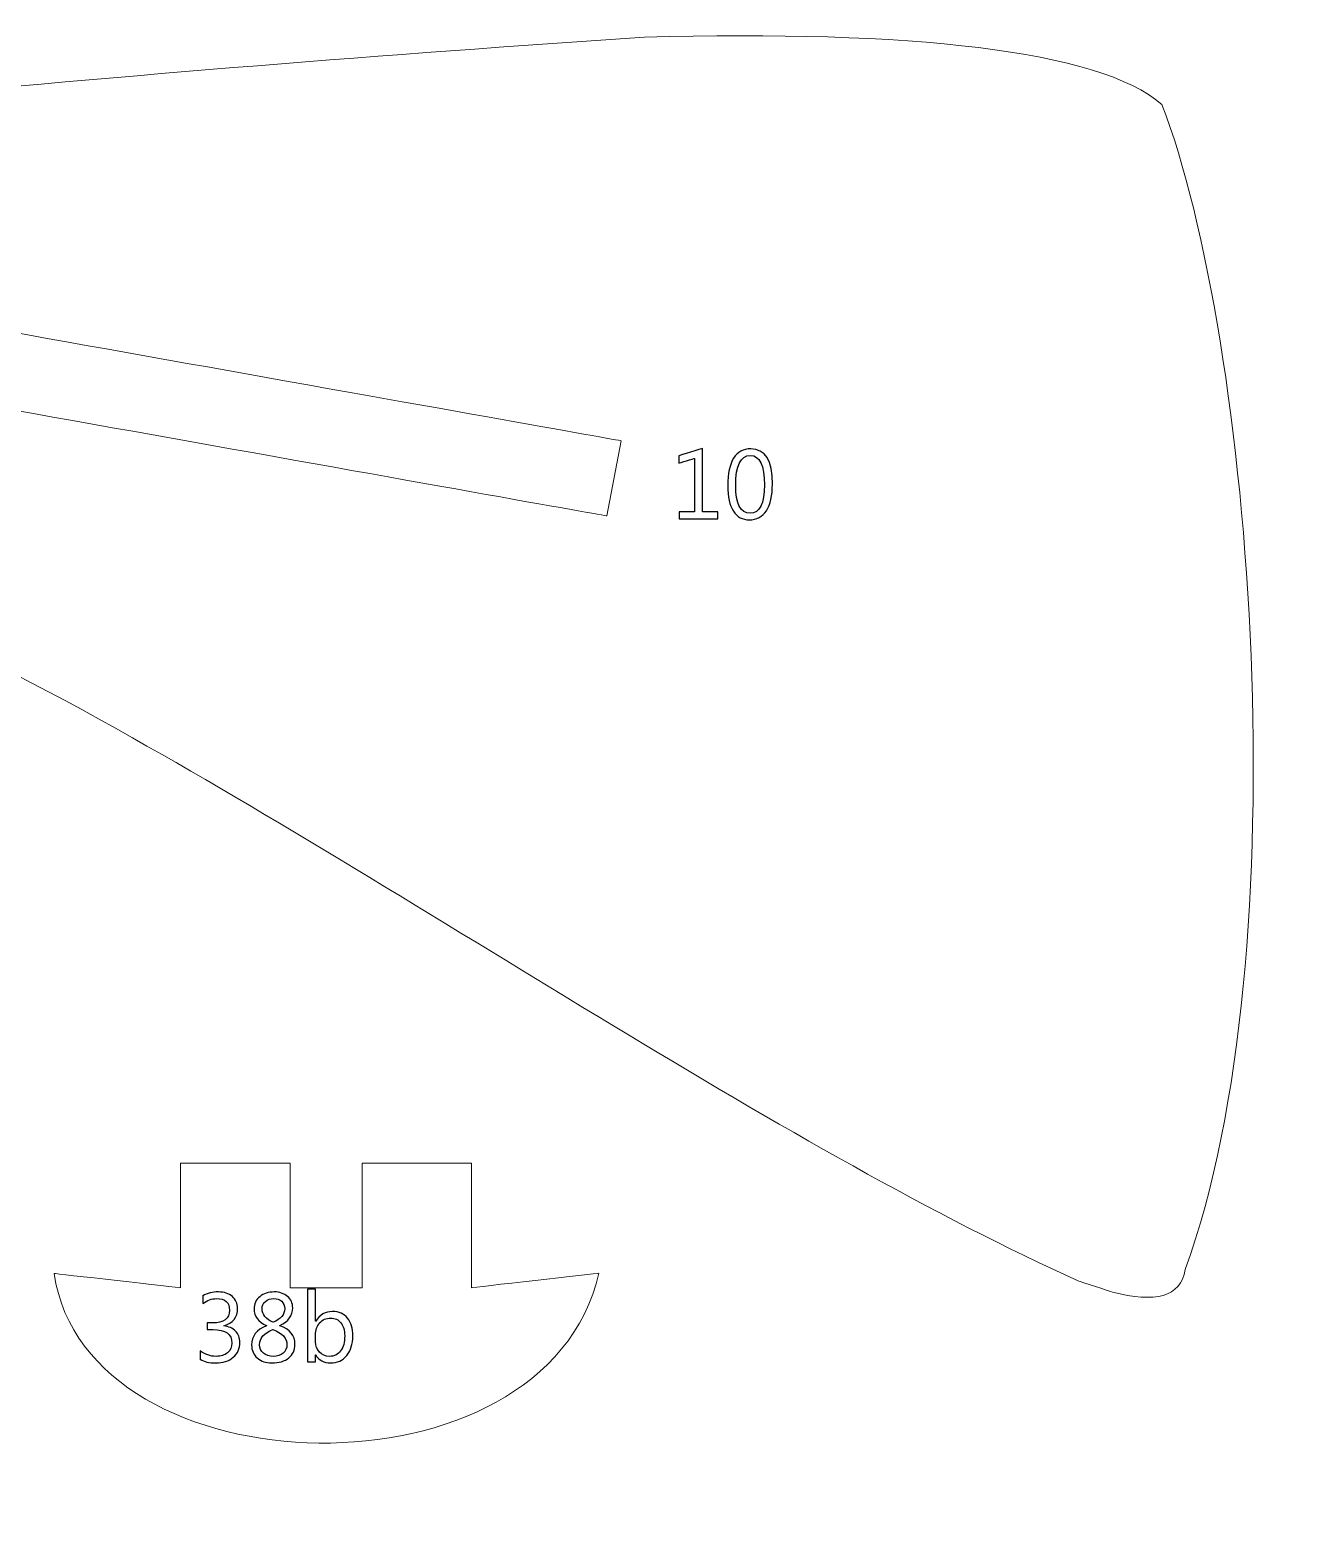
# Model space of a CAD drawing. Header units: centimetres. Extents: x -494 to 505, y -672 to 577.
# Drawn here: x 365.3 to 504.6, y 412.1 to 576.3 of the extents above; entities that cross this region are included whole.
import ezdxf

# ---------------------------------------------------------------- set-up
doc = ezdxf.new("R2010")
doc.units = ezdxf.units.CM
doc.header["$MEASUREMENT"] = 0
doc.layers.add('Camada 1', color=7, linetype='Continuous')
doc.layers.add('Camada 2', color=10, linetype='Continuous')

msp = doc.modelspace()

# ---------------------------------------------------------------- linework, layer by layer
at = {"layer": 'Camada 1', "lineweight": 9}
for points, knots in [([(489.321094, 568.113926), (482.406706, 574.1035), (461.580484, 576.27647), (432.632866, 575.477132), (432.632866, 575.477132), (375.831354, 571.713868), (319.933828, 566.395616), (265.188446, 559.383184), (265.188446, 559.383184), (251.700538, 557.120806), (244.122448, 551.47972), (244.89664, 542.164016), (244.89664, 542.164016), (245.946168, 533.691084), (255.565402, 526.76806), (265.351006, 526.908268), (265.351006, 526.908268), (303.724818, 528.292314), (336.685382, 521.534644), (376.517662, 498.687598), (376.517662, 498.687598), (410.231844, 479.736912), (448.75323, 453.325484), (480.20478, 439.152792), (480.20478, 439.152792), (480.20478, 439.152792), (483.89413, 437.94299), (483.89413, 437.94299), (483.89413, 437.94299), (488.61345, 436.755286), (491.374684, 437.36514), (491.883954, 440.406028), (491.883954, 440.406028), (504.57227, 475.358206), (499.265448, 542.30778), (489.321094, 568.113926)], [0, 0, 0, 0, 0.1, 0.1, 0.1, 0.10000001, 0.2, 0.2, 0.2, 0.20000001, 0.3, 0.3, 0.3, 0.30000001, 0.4, 0.4, 0.4, 0.40000001, 0.5, 0.5, 0.5, 0.50000001, 0.6, 0.6, 0.6, 0.60000001, 0.7, 0.7, 0.7, 0.70000001, 0.8, 0.8, 0.8, 0.80000001, 1, 1, 1, 1]), ([(430.05756, 531.25116), (430.05756, 531.25116), (428.500032, 523.009622), (428.500032, 523.009622), (428.500032, 523.009622), (428.500032, 523.009622), (333.482696, 539.981648), (333.482696, 539.981648), (333.482696, 539.981648), (333.482696, 539.981648), (334.955642, 548.223186), (334.955642, 548.223186), (334.955642, 548.223186), (334.955642, 548.223186), (430.05756, 531.25116), (430.05756, 531.25116)], [0, 0, 0, 0, 0.2, 0.2, 0.2, 0.20000001, 0.4, 0.4, 0.4, 0.40000001, 0.6, 0.6, 0.6, 0.60000001, 1, 1, 1, 1]), ([(288.960814, 353.67214), (288.960814, 353.67214), (306.821586, 353.757484), (306.821586, 353.757484), (306.821586, 353.757484), (306.821586, 353.757484), (306.803806, 326.357488), (306.803806, 326.357488), (306.803806, 326.357488), (306.803806, 326.357488), (315.147198, 326.356472), (315.147198, 326.356472), (315.147198, 326.356472), (315.147198, 326.356472), (315.160914, 353.57562), (315.160914, 353.57562), (315.160914, 353.57562), (315.160914, 353.57562), (341.611458, 353.57562), (341.611458, 353.57562), (341.611458, 353.57562), (341.611458, 353.57562), (341.611458, 326.355964), (341.611458, 326.355964), (341.611458, 326.355964), (341.611458, 326.355964), (349.923862, 326.357996), (349.923862, 326.357996), (349.923862, 326.357996), (349.923862, 326.357996), (349.92691, 353.617276), (349.92691, 353.617276), (349.92691, 353.617276), (349.92691, 353.617276), (376.460766, 353.605592), (376.460766, 353.605592), (376.460766, 353.605592), (376.460766, 353.605592), (376.395234, 326.36714), (376.395234, 326.36714), (376.395234, 326.36714), (376.395234, 326.36714), (384.838194, 326.357488), (384.838194, 326.357488), (384.838194, 326.357488), (384.838194, 326.357488), (384.869182, 353.677728), (384.869182, 353.677728), (384.869182, 353.677728), (384.869182, 353.677728), (411.304994, 353.702112), (411.304994, 353.702112), (411.304994, 353.702112), (411.304994, 353.702112), (411.304994, 326.35952), (411.304994, 326.35952), (411.304994, 326.35952), (411.304994, 326.35952), (419.585902, 326.365108), (419.585902, 326.365108), (419.585902, 326.365108), (419.585902, 326.365108), (419.720522, 353.670108), (419.720522, 353.670108), (419.720522, 353.670108), (419.720522, 353.670108), (446.437766, 353.618292), (446.437766, 353.618292), (446.437766, 353.618292), (446.437766, 353.618292), (446.52311, 326.358504), (446.52311, 326.358504), (446.52311, 326.358504), (446.52311, 326.358504), (454.750678, 326.360536), (454.750678, 326.360536), (454.750678, 326.360536), (454.750678, 326.360536), (454.791826, 353.618292), (454.791826, 353.618292), (454.791826, 353.618292), (454.791826, 353.618292), (489.229146, 353.633024), (489.229146, 353.633024), (489.229146, 353.633024), (489.229146, 353.633024), (489.287566, 342.489536), (489.287566, 342.489536), (489.287566, 342.489536), (489.287566, 342.489536), (481.005134, 342.497156), (481.005134, 342.497156), (481.005134, 342.497156), (481.005134, 342.497156), (481.005642, 309.723028), (481.005642, 309.723028), (481.005642, 309.723028), (481.005642, 309.723028), (489.285534, 309.728616), (489.285534, 309.728616), (489.285534, 309.728616), (489.285534, 309.728616), (489.28401, 298.680632), (489.28401, 298.680632), (489.28401, 298.680632), (489.28401, 298.680632), (280.265378, 298.67606), (280.265378, 298.67606), (280.265378, 298.67606), (280.265378, 298.67606), (280.256742, 315.430408), (280.256742, 315.430408), (280.256742, 315.430408), (280.256742, 315.430408), (252.19279, 315.430408), (252.19279, 315.430408), (252.19279, 315.430408), (247.88749, 315.334904), (245.91899, 310.748172), (245.883938, 302.43526), (245.883938, 302.43526), (246.230902, 288.837116), (238.245142, 283.140404), (231.76103, 283.8704), (231.76103, 283.8704), (231.76103, 283.8704), (235.595922, 314.865512), (235.595922, 314.865512), (235.595922, 314.865512), (235.595922, 314.865512), (227.385626, 315.718444), (227.385626, 315.718444), (227.385626, 315.718444), (227.385626, 315.718444), (224.653602, 295.469056), (224.653602, 295.469056), (224.653602, 295.469056), (224.653602, 295.469056), (5.72135, 295.22674), (5.72135, 295.22674), (5.72135, 295.22674), (5.72135, 295.22674), (5.716778, 279.167844), (5.716778, 279.167844), (5.716778, 279.167844), (5.716778, 279.167844), (-2.628138, 279.165304), (-2.628138, 279.165304), (-2.628138, 279.165304), (-2.628138, 279.165304), (-2.98577, 224.0915), (-2.98577, 224.0915), (-2.98577, 224.0915), (-2.98577, 224.0915), (-88.789002, 214.483696), (-88.789002, 214.483696), (-88.789002, 214.483696), (-88.789002, 214.483696), (-160.134554, 214.52332), (-160.134554, 214.52332), (-160.134554, 214.52332), (-163.876482, 213.130384), (-165.443662, 209.995516), (-164.388038, 204.757528), (-164.388038, 204.757528), (-164.388038, 204.757528), (-161.889694, 196.939916), (-161.889694, 196.939916), (-161.889694, 196.939916), (-159.55137, 189.6237), (-158.882842, 185.430668), (-164.745162, 183.003444), (-164.745162, 183.003444), (-164.745162, 183.003444), (-175.274478, 179.070508), (-175.274478, 179.070508), (-175.274478, 179.070508), (-189.770766, 172.492416), (-191.904366, 158.459424), (-185.580274, 139.325096), (-185.580274, 139.325096), (-182.29707, 128.78308), (-186.260486, 121.438924), (-192.412366, 123.689364), (-192.412366, 123.689364), (-192.412366, 123.689364), (-261.359142, 146.906996), (-261.359142, 146.906996), (-261.359142, 146.906996), (-259.768086, 152.90292), (-257.854958, 158.898844), (-255.620774, 164.893752), (-255.620774, 164.893752), (-255.620774, 164.893752), (-235.993178, 156.483304), (-235.993178, 156.483304), (-235.993178, 156.483304), (-235.993178, 156.483304), (-233.24947, 164.39388), (-233.24947, 164.39388), (-233.24947, 164.39388), (-233.24947, 164.39388), (-252.959362, 172.804328), (-252.959362, 172.804328), (-252.959362, 172.804328), (-249.96013, 179.295044), (-246.799354, 185.623708), (-243.478558, 191.789812), (-243.478558, 191.789812), (-243.478558, 191.789812), (-223.85147, 181.048152), (-223.85147, 181.048152), (-223.85147, 181.048152), (-223.85147, 181.048152), (-219.526358, 188.126116), (-219.526358, 188.126116), (-219.526358, 188.126116), (-219.526358, 188.126116), (-238.904526, 198.951596), (-238.904526, 198.951596), (-238.904526, 198.951596), (-235.729018, 204.52842), (-232.421938, 209.843116), (-228.924866, 214.772748), (-228.924866, 214.772748), (-228.924866, 214.772748), (-210.96097, 202.698604), (-210.96097, 202.698604), (-210.96097, 202.698604), (-210.96097, 202.698604), (-206.469742, 209.526632), (-206.469742, 209.526632), (-206.469742, 209.526632), (-206.469742, 209.526632), (-224.18421, 221.600776), (-224.18421, 221.600776), (-224.18421, 221.600776), (-220.36151, 226.60102), (-216.750138, 231.702356), (-213.372446, 236.922564), (-213.372446, 236.922564), (-213.372446, 236.922564), (-194.826382, 225.348292), (-194.826382, 225.348292), (-194.826382, 225.348292), (-194.826382, 225.348292), (-191.25057, 232.592372), (-191.25057, 232.592372), (-191.25057, 232.592372), (-191.25057, 232.592372), (-209.380582, 244.333776), (-209.380582, 244.333776), (-209.380582, 244.333776), (-202.259946, 261.027672), (-207.195166, 274.737068), (-227.065078, 282.88488), (-227.065078, 282.88488), (-261.775194, 290.706048), (-301.116238, 286.78124), (-337.022694, 269.0622), (-337.022694, 269.0622), (-362.833158, 254.920496), (-388.11327, 237.066328), (-415.161222, 221.333568), (-415.161222, 221.333568), (-428.876714, 212.451696), (-442.468254, 204.489812), (-456.981306, 198.090028), (-456.981306, 198.090028), (-462.47939, 196.298312), (-466.306662, 195.61048), (-468.373206, 196.760592), (-468.373206, 196.760592), (-481.297234, 208.35874), (-487.891074, 236.208316), (-486.846118, 283.671264), (-486.846118, 283.671264), (-484.055166, 323.948552), (-477.369886, 350.249236), (-465.985606, 359.680256), (-465.985606, 359.680256), (-455.591418, 363.607604), (-416.449002, 364.2106), (-357.647494, 359.764076), (-357.647494, 359.764076), (-317.62573, 356.62108), (-277.81377, 352.853244), (-238.131858, 348.694756), (-238.131858, 348.694756), (-214.866474, 346.01658), (-195.551298, 366.45342), (-178.214274, 397.942308), (-178.214274, 397.942308), (-183.909462, 398.922748), (-187.93587, 403.347936), (-188.438282, 412.292292), (-188.438282, 412.292292), (-188.327538, 422.884092), (-183.723026, 428.164752), (-174.94631, 428.932848), (-174.94631, 428.932848), (-171.28617, 428.963836), (-167.626538, 428.92218), (-163.96843, 428.50308), (-163.96843, 428.50308), (-159.001206, 427.909736), (-156.690822, 430.099216), (-156.854398, 436.178452), (-156.854398, 436.178452), (-156.854398, 436.178452), (-156.778198, 448.203828), (-156.778198, 448.203828), (-156.778198, 448.203828), (-156.778198, 448.203828), (-147.700746, 448.20332), (-147.700746, 448.20332), (-147.700746, 448.20332), (-147.700746, 448.20332), (-147.697698, 465.516468), (-147.697698, 465.516468), (-147.697698, 465.516468), (-147.697698, 465.516468), (-132.459222, 465.506816), (-132.459222, 465.506816), (-132.459222, 465.506816), (-132.459222, 465.506816), (-117.536722, 483.837996), (-117.536722, 483.837996), (-117.536722, 483.837996), (-117.536722, 483.837996), (-45.491654, 483.825804), (-45.491654, 483.825804), (-45.491654, 483.825804), (-45.491654, 483.825804), (-45.47489, 454.015348), (-45.47489, 454.015348), (-45.47489, 454.015348), (-45.47489, 454.015348), (-36.796218, 454.018396), (-36.796218, 454.018396), (-36.796218, 454.018396), (-36.796218, 454.018396), (-36.920678, 434.287168), (-36.920678, 434.287168), (-36.920678, 434.287168), (-37.163502, 430.041812), (-40.062658, 428.173896), (-44.477686, 427.461172), (-44.477686, 427.461172), (-44.477686, 427.461172), (-58.86831, 427.45914), (-58.86831, 427.45914), (-58.86831, 427.45914), (-58.86831, 427.45914), (-58.872882, 414.921192), (-58.872882, 414.921192), (-58.872882, 414.921192), (-58.872882, 414.921192), (-43.79849, 414.921192), (-43.79849, 414.921192), (-43.79849, 414.921192), (-24.761698, 414.171384), (-13.673582, 411.255972), (-8.36295, 404.78964), (-8.36295, 404.78964), (-4.952238, 400.746468), (-2.86385, 396.261336), (-2.70891, 391.1346), (-2.70891, 391.1346), (-2.70891, 391.1346), (-2.534666, 366.474248), (-2.534666, 366.474248), (-2.534666, 366.474248), (-2.534666, 366.474248), (5.877814, 366.480344), (5.877814, 366.480344), (5.877814, 366.480344), (5.877814, 366.480344), (5.90169, 347.073728), (5.90169, 347.073728), (5.90169, 347.073728), (5.90169, 347.073728), (233.39171, 347.06814), (233.39171, 347.06814), (233.39171, 347.06814), (233.39171, 347.06814), (233.356658, 357.819452), (233.356658, 357.819452), (233.356658, 357.819452), (238.909098, 375.214388), (244.365526, 393.373356), (250.012962, 410.004768), (250.012962, 410.004768), (252.496066, 417.378896), (256.725674, 421.44188), (262.677402, 421.235124), (262.677402, 421.235124), (270.499078, 420.488872), (274.919186, 415.631376), (277.312882, 408.136344), (277.312882, 408.136344), (281.81935, 390.775952), (285.049722, 371.798088), (288.960814, 353.67214)], [0, 0, 0, 0, 0.0098039216, 0.0098039216, 0.0098039216, 0.0098039316, 0.0196078431, 0.0196078431, 0.0196078431, 0.0196078531, 0.0294117647, 0.0294117647, 0.0294117647, 0.0294117747, 0.0392156863, 0.0392156863, 0.0392156863, 0.0392156963, 0.0490196078, 0.0490196078, 0.0490196078, 0.0490196178, 0.0588235294, 0.0588235294, 0.0588235294, 0.0588235394, 0.068627451, 0.068627451, 0.068627451, 0.068627461, 0.0784313725, 0.0784313725, 0.0784313725, 0.0784313825, 0.0882352941, 0.0882352941, 0.0882352941, 0.0882353041, 0.0980392157, 0.0980392157, 0.0980392157, 0.0980392257, 0.1078431373, 0.1078431373, 0.1078431373, 0.1078431473, 0.1176470588, 0.1176470588, 0.1176470588, 0.1176470688, 0.1274509804, 0.1274509804, 0.1274509804, 0.1274509904, 0.137254902, 0.137254902, 0.137254902, 0.137254912, 0.1470588235, 0.1470588235, 0.1470588235, 0.1470588335, 0.1568627451, 0.1568627451, 0.1568627451, 0.1568627551, 0.1666666667, 0.1666666667, 0.1666666667, 0.1666666767, 0.1764705882, 0.1764705882, 0.1764705882, 0.1764705982, 0.1862745098, 0.1862745098, 0.1862745098, 0.1862745198, 0.1960784314, 0.1960784314, 0.1960784314, 0.1960784414, 0.2058823529, 0.2058823529, 0.2058823529, 0.2058823629, 0.2156862745, 0.2156862745, 0.2156862745, 0.2156862845, 0.2254901961, 0.2254901961, 0.2254901961, 0.2254902061, 0.2352941176, 0.2352941176, 0.2352941176, 0.2352941276, 0.2450980392, 0.2450980392, 0.2450980392, 0.2450980492, 0.2549019608, 0.2549019608, 0.2549019608, 0.2549019708, 0.2647058824, 0.2647058824, 0.2647058824, 0.2647058924, 0.2745098039, 0.2745098039, 0.2745098039, 0.2745098139, 0.2843137255, 0.2843137255, 0.2843137255, 0.2843137355, 0.2941176471, 0.2941176471, 0.2941176471, 0.2941176571, 0.3039215686, 0.3039215686, 0.3039215686, 0.3039215786, 0.3137254902, 0.3137254902, 0.3137254902, 0.3137255002, 0.3235294118, 0.3235294118, 0.3235294118, 0.3235294218, 0.3333333333, 0.3333333333, 0.3333333333, 0.3333333433, 0.3431372549, 0.3431372549, 0.3431372549, 0.3431372649, 0.3529411765, 0.3529411765, 0.3529411765, 0.3529411865, 0.362745098, 0.362745098, 0.362745098, 0.362745108, 0.3725490196, 0.3725490196, 0.3725490196, 0.3725490296, 0.3823529412, 0.3823529412, 0.3823529412, 0.3823529512, 0.3921568627, 0.3921568627, 0.3921568627, 0.3921568727, 0.4019607843, 0.4019607843, 0.4019607843, 0.4019607943, 0.4117647059, 0.4117647059, 0.4117647059, 0.4117647159, 0.4215686275, 0.4215686275, 0.4215686275, 0.4215686375, 0.431372549, 0.431372549, 0.431372549, 0.431372559, 0.4411764706, 0.4411764706, 0.4411764706, 0.4411764806, 0.4509803922, 0.4509803922, 0.4509803922, 0.4509804022, 0.4607843137, 0.4607843137, 0.4607843137, 0.4607843237, 0.4705882353, 0.4705882353, 0.4705882353, 0.4705882453, 0.4803921569, 0.4803921569, 0.4803921569, 0.4803921669, 0.4901960784, 0.4901960784, 0.4901960784, 0.4901960884, 0.5, 0.5, 0.5, 0.50000001, 0.5098039216, 0.5098039216, 0.5098039216, 0.5098039316, 0.5196078431, 0.5196078431, 0.5196078431, 0.5196078531, 0.5294117647, 0.5294117647, 0.5294117647, 0.5294117747, 0.5392156863, 0.5392156863, 0.5392156863, 0.5392156963, 0.5490196078, 0.5490196078, 0.5490196078, 0.5490196178, 0.5588235294, 0.5588235294, 0.5588235294, 0.5588235394, 0.568627451, 0.568627451, 0.568627451, 0.568627461, 0.5784313725, 0.5784313725, 0.5784313725, 0.5784313825, 0.5882352941, 0.5882352941, 0.5882352941, 0.5882353041, 0.5980392157, 0.5980392157, 0.5980392157, 0.5980392257, 0.6078431373, 0.6078431373, 0.6078431373, 0.6078431473, 0.6176470588, 0.6176470588, 0.6176470588, 0.6176470688, 0.6274509804, 0.6274509804, 0.6274509804, 0.6274509904, 0.637254902, 0.637254902, 0.637254902, 0.637254912, 0.6470588235, 0.6470588235, 0.6470588235, 0.6470588335, 0.6568627451, 0.6568627451, 0.6568627451, 0.6568627551, 0.6666666667, 0.6666666667, 0.6666666667, 0.6666666767, 0.6764705882, 0.6764705882, 0.6764705882, 0.6764705982, 0.6862745098, 0.6862745098, 0.6862745098, 0.6862745198, 0.6960784314, 0.6960784314, 0.6960784314, 0.6960784414, 0.7058823529, 0.7058823529, 0.7058823529, 0.7058823629, 0.7156862745, 0.7156862745, 0.7156862745, 0.7156862845, 0.7254901961, 0.7254901961, 0.7254901961, 0.7254902061, 0.7352941176, 0.7352941176, 0.7352941176, 0.7352941276, 0.7450980392, 0.7450980392, 0.7450980392, 0.7450980492, 0.7549019608, 0.7549019608, 0.7549019608, 0.7549019708, 0.7647058824, 0.7647058824, 0.7647058824, 0.7647058924, 0.7745098039, 0.7745098039, 0.7745098039, 0.7745098139, 0.7843137255, 0.7843137255, 0.7843137255, 0.7843137355, 0.7941176471, 0.7941176471, 0.7941176471, 0.7941176571, 0.8039215686, 0.8039215686, 0.8039215686, 0.8039215786, 0.8137254902, 0.8137254902, 0.8137254902, 0.8137255002, 0.8235294118, 0.8235294118, 0.8235294118, 0.8235294218, 0.8333333333, 0.8333333333, 0.8333333333, 0.8333333433, 0.8431372549, 0.8431372549, 0.8431372549, 0.8431372649, 0.8529411765, 0.8529411765, 0.8529411765, 0.8529411865, 0.862745098, 0.862745098, 0.862745098, 0.862745108, 0.8725490196, 0.8725490196, 0.8725490196, 0.8725490296, 0.8823529412, 0.8823529412, 0.8823529412, 0.8823529512, 0.8921568627, 0.8921568627, 0.8921568627, 0.8921568727, 0.9019607843, 0.9019607843, 0.9019607843, 0.9019607943, 0.9117647059, 0.9117647059, 0.9117647059, 0.9117647159, 0.9215686275, 0.9215686275, 0.9215686275, 0.9215686375, 0.931372549, 0.931372549, 0.931372549, 0.931372559, 0.9411764706, 0.9411764706, 0.9411764706, 0.9411764806, 0.9509803922, 0.9509803922, 0.9509803922, 0.9509804022, 0.9607843137, 0.9607843137, 0.9607843137, 0.9607843237, 0.9705882353, 0.9705882353, 0.9705882353, 0.9705882453, 0.9803921569, 0.9803921569, 0.9803921569, 0.9803921669, 1, 1, 1, 1]), ([(381.772922, 452.070216), (381.772922, 452.070216), (393.802362, 452.070216), (393.802362, 452.070216), (393.802362, 452.070216), (393.802362, 452.070216), (393.799314, 438.428384), (393.799314, 438.428384), (393.799314, 438.428384), (393.799314, 438.428384), (401.698714, 438.425844), (401.698714, 438.425844), (401.698714, 438.425844), (401.698714, 438.425844), (401.696174, 452.068184), (401.696174, 452.068184), (401.696174, 452.068184), (401.696174, 452.068184), (413.65297, 452.0692), (413.65297, 452.0692), (413.65297, 452.0692), (413.65297, 452.0692), (413.655002, 438.42686), (413.655002, 438.42686), (413.655002, 438.42686), (413.655002, 438.42686), (427.61281, 440.016392), (427.61281, 440.016392), (427.61281, 440.016392), (421.872918, 414.549336), (371.452902, 415.849308), (367.923318, 439.982356), (367.923318, 439.982356), (367.923318, 439.982356), (381.77597, 438.427368), (381.77597, 438.427368), (381.77597, 438.427368), (381.77597, 438.427368), (381.772922, 452.070216), (381.772922, 452.070216)], [0, 0, 0, 0, 0.0909090909, 0.0909090909, 0.0909090909, 0.0909091009, 0.1818181818, 0.1818181818, 0.1818181818, 0.1818181918, 0.2727272727, 0.2727272727, 0.2727272727, 0.2727272827, 0.3636363636, 0.3636363636, 0.3636363636, 0.3636363736, 0.4545454545, 0.4545454545, 0.4545454545, 0.4545454645, 0.5454545455, 0.5454545455, 0.5454545455, 0.5454545555, 0.6363636364, 0.6363636364, 0.6363636364, 0.6363636464, 0.7272727273, 0.7272727273, 0.7272727273, 0.7272727373, 0.8181818182, 0.8181818182, 0.8181818182, 0.8181818282, 1, 1, 1, 1])]:
    msp.add_open_spline(points, degree=3, knots=knots, dxfattribs=at)
at = {"layer": 'Camada 2'}
for points, knots in [([(440.67476, 522.71168), (440.67476, 522.71168), (436.416704, 522.71168), (436.416704, 522.71168), (436.416704, 522.71168), (436.416704, 522.71168), (436.416704, 523.464282), (436.416704, 523.464282), (436.416704, 523.464282), (436.416704, 523.464282), (438.115456, 523.464282), (438.115456, 523.464282), (438.115456, 523.464282), (438.115456, 523.464282), (438.115456, 529.317458), (438.115456, 529.317458), (438.115456, 529.317458), (438.115456, 529.317458), (436.373524, 528.797774), (436.373524, 528.797774), (436.373524, 528.797774), (436.373524, 528.797774), (436.373524, 529.614892), (436.373524, 529.614892), (436.373524, 529.614892), (436.373524, 529.614892), (438.975754, 530.410674), (438.975754, 530.410674), (438.975754, 530.410674), (438.975754, 530.410674), (438.975754, 523.464282), (438.975754, 523.464282), (438.975754, 523.464282), (438.975754, 523.464282), (440.67476, 523.464282), (440.67476, 523.464282), (440.67476, 523.464282), (440.67476, 523.464282), (440.67476, 522.71168), (440.67476, 522.71168)], [0, 0, 0, 0, 0.0909090909, 0.0909090909, 0.0909090909, 0.0909091009, 0.1818181818, 0.1818181818, 0.1818181818, 0.1818181918, 0.2727272727, 0.2727272727, 0.2727272727, 0.2727272827, 0.3636363636, 0.3636363636, 0.3636363636, 0.3636363736, 0.4545454545, 0.4545454545, 0.4545454545, 0.4545454645, 0.5454545455, 0.5454545455, 0.5454545455, 0.5454545555, 0.6363636364, 0.6363636364, 0.6363636364, 0.6363636464, 0.7272727273, 0.7272727273, 0.7272727273, 0.7272727373, 0.8181818182, 0.8181818182, 0.8181818182, 0.8181818282, 1, 1, 1, 1]), ([(444.112142, 522.582648), (443.366652, 522.582648), (442.783976, 522.90345), (442.366654, 523.543276), (442.366654, 523.543276), (441.949078, 524.18488), (441.739274, 525.111472), (441.739274, 526.322798), (441.739274, 526.322798), (441.739274, 527.65452), (441.957968, 528.659852), (442.393324, 529.342604), (442.393324, 529.342604), (442.828934, 530.025356), (443.457838, 530.367748), (444.280544, 530.367748), (444.280544, 530.367748), (445.855852, 530.367748), (446.64249, 529.080984), (446.64249, 526.507456), (446.64249, 526.507456), (446.64249, 525.23136), (446.42024, 524.260064), (445.975994, 523.58798), (445.975994, 523.58798), (445.531494, 522.917674), (444.909702, 522.582648), (444.112142, 522.582648)], [0, 0, 0, 0, 0.125, 0.125, 0.125, 0.12500001, 0.25, 0.25, 0.25, 0.25000001, 0.375, 0.375, 0.375, 0.37500001, 0.5, 0.5, 0.5, 0.50000001, 0.625, 0.625, 0.625, 0.62500001, 0.75, 0.75, 0.75, 0.75000001, 1, 1, 1, 1]), ([(444.23203, 529.636482), (443.158626, 529.636482), (442.620908, 528.545044), (442.620908, 526.362168), (442.620908, 526.362168), (442.620908, 524.322802), (443.147958, 523.302992), (444.201804, 523.302992), (444.201804, 523.302992), (445.241172, 523.302992), (445.760856, 524.340836), (445.760856, 526.414238), (445.760856, 526.414238), (445.760856, 528.563078), (445.25184, 529.636482), (444.23203, 529.636482)], [0, 0, 0, 0, 0.2, 0.2, 0.2, 0.20000001, 0.4, 0.4, 0.4, 0.40000001, 0.6, 0.6, 0.6, 0.60000001, 1, 1, 1, 1]), ([(383.932176, 430.586134), (383.932176, 430.586134), (383.932176, 431.510694), (383.932176, 431.510694), (383.932176, 431.510694), (384.446526, 431.102262), (385.028948, 430.897792), (385.67614, 430.897792), (385.67614, 430.897792), (386.202936, 430.897792), (386.62229, 431.028602), (386.93598, 431.292254), (386.93598, 431.292254), (387.249416, 431.555652), (387.405372, 431.91049), (387.405372, 432.35499), (387.405372, 432.35499), (387.405372, 433.34051), (386.706618, 433.833524), (385.31038, 433.833524), (385.31038, 433.833524), (385.31038, 433.833524), (384.685032, 433.833524), (384.685032, 433.833524), (384.685032, 433.833524), (384.685032, 433.833524), (384.685032, 434.564536), (384.685032, 434.564536), (384.685032, 434.564536), (384.685032, 434.564536), (385.2799, 434.564536), (385.2799, 434.564536), (385.2799, 434.564536), (386.525516, 434.564536), (387.147308, 435.02707), (387.147308, 435.949852), (387.147308, 435.949852), (387.147308, 436.804816), (386.672328, 437.231282), (385.722622, 437.231282), (385.722622, 437.231282), (385.19227, 437.231282), (384.692144, 437.052212), (384.222498, 436.693564), (384.222498, 436.693564), (384.222498, 436.693564), (384.222498, 437.532272), (384.222498, 437.532272), (384.222498, 437.532272), (384.706368, 437.819038), (385.278122, 437.962548), (385.935982, 437.962548), (385.935982, 437.962548), (386.57022, 437.962548), (387.077458, 437.794146), (387.45922, 437.458866), (387.45922, 437.458866), (387.839204, 437.122062), (388.029196, 436.691786), (388.029196, 436.166768), (388.029196, 436.166768), (388.029196, 435.17566), (387.525514, 434.537612), (386.516626, 434.254656), (386.516626, 434.254656), (386.516626, 434.254656), (386.516626, 434.233066), (386.516626, 434.233066), (386.516626, 434.233066), (387.057646, 434.180996), (387.487922, 433.991004), (387.806946, 433.66309), (387.806946, 433.66309), (388.127748, 433.335176), (388.28726, 432.92649), (388.28726, 432.437286), (388.28726, 432.437286), (388.28726, 431.759868), (388.045198, 431.215038), (387.55955, 430.79924), (387.55955, 430.79924), (387.073902, 430.38522), (386.434076, 430.177448), (385.640072, 430.177448), (385.640072, 430.177448), (384.925062, 430.177448), (384.35534, 430.313592), (383.932176, 430.586134)], [0, 0, 0, 0, 0.0434782609, 0.0434782609, 0.0434782609, 0.0434782709, 0.0869565217, 0.0869565217, 0.0869565217, 0.0869565317, 0.1304347826, 0.1304347826, 0.1304347826, 0.1304347926, 0.1739130435, 0.1739130435, 0.1739130435, 0.1739130535, 0.2173913043, 0.2173913043, 0.2173913043, 0.2173913143, 0.2608695652, 0.2608695652, 0.2608695652, 0.2608695752, 0.3043478261, 0.3043478261, 0.3043478261, 0.3043478361, 0.347826087, 0.347826087, 0.347826087, 0.347826097, 0.3913043478, 0.3913043478, 0.3913043478, 0.3913043578, 0.4347826087, 0.4347826087, 0.4347826087, 0.4347826187, 0.4782608696, 0.4782608696, 0.4782608696, 0.4782608796, 0.5217391304, 0.5217391304, 0.5217391304, 0.5217391404, 0.5652173913, 0.5652173913, 0.5652173913, 0.5652174013, 0.6086956522, 0.6086956522, 0.6086956522, 0.6086956622, 0.652173913, 0.652173913, 0.652173913, 0.652173923, 0.6956521739, 0.6956521739, 0.6956521739, 0.6956521839, 0.7391304348, 0.7391304348, 0.7391304348, 0.7391304448, 0.7826086957, 0.7826086957, 0.7826086957, 0.7826087057, 0.8260869565, 0.8260869565, 0.8260869565, 0.8260869665, 0.8695652174, 0.8695652174, 0.8695652174, 0.8695652274, 0.9130434783, 0.9130434783, 0.9130434783, 0.9130434883, 1, 1, 1, 1]), ([(391.19048, 434.252878), (391.19048, 434.252878), (391.19048, 434.274214), (391.19048, 434.274214), (391.19048, 434.274214), (390.287256, 434.693568), (389.835644, 435.302914), (389.835644, 436.102252), (389.835644, 436.102252), (389.835644, 436.645304), (390.041638, 437.091582), (390.455658, 437.439308), (390.455658, 437.439308), (390.869678, 437.788558), (391.401808, 437.962548), (392.054334, 437.962548), (392.054334, 437.962548), (392.64209, 437.962548), (393.12596, 437.79948), (393.504166, 437.473344), (393.504166, 437.473344), (393.882118, 437.146954), (394.07211, 436.729632), (394.07211, 436.218838), (394.07211, 436.218838), (394.07211, 435.383686), (393.606274, 434.736748), (392.674348, 434.274214), (392.674348, 434.274214), (392.674348, 434.274214), (392.674348, 434.252878), (392.674348, 434.252878), (392.674348, 434.252878), (393.77112, 433.860194), (394.319506, 433.180998), (394.319506, 432.215036), (394.319506, 432.215036), (394.319506, 431.591466), (394.095478, 431.096928), (393.647422, 430.72939), (393.647422, 430.72939), (393.201144, 430.362106), (392.577574, 430.177448), (391.780014, 430.177448), (391.780014, 430.177448), (391.136632, 430.177448), (390.608058, 430.360328), (390.190482, 430.724056), (390.190482, 430.724056), (389.774684, 431.087784), (389.566658, 431.560986), (389.566658, 432.14163), (389.566658, 432.14163), (389.566658, 433.107592), (390.107932, 433.811934), (391.19048, 434.252878)], [0, 0, 0, 0, 0.0666666667, 0.0666666667, 0.0666666667, 0.0666666767, 0.1333333333, 0.1333333333, 0.1333333333, 0.1333333433, 0.2, 0.2, 0.2, 0.20000001, 0.2666666667, 0.2666666667, 0.2666666667, 0.2666666767, 0.3333333333, 0.3333333333, 0.3333333333, 0.3333333433, 0.4, 0.4, 0.4, 0.40000001, 0.4666666667, 0.4666666667, 0.4666666667, 0.4666666767, 0.5333333333, 0.5333333333, 0.5333333333, 0.5333333433, 0.6, 0.6, 0.6, 0.60000001, 0.6666666667, 0.6666666667, 0.6666666667, 0.6666666767, 0.7333333333, 0.7333333333, 0.7333333333, 0.7333333433, 0.8, 0.8, 0.8, 0.80000001, 0.8666666667, 0.8666666667, 0.8666666667, 0.8666666767, 1, 1, 1, 1]), ([(393.190476, 436.111142), (393.190476, 436.458868), (393.081256, 436.73141), (392.86434, 436.93207), (392.86434, 436.93207), (392.647424, 437.130952), (392.34999, 437.231282), (391.97534, 437.231282), (391.97534, 437.231282), (391.624058, 437.231282), (391.326624, 437.127396), (391.082784, 436.917592), (391.082784, 436.917592), (390.839198, 436.70982), (390.717278, 436.444644), (390.717278, 436.122064), (390.717278, 436.122064), (390.717278, 435.465982), (391.125964, 434.973222), (391.943082, 434.639974), (391.943082, 434.639974), (392.774678, 434.98389), (393.190476, 435.473094), (393.190476, 436.111142)], [0, 0, 0, 0, 0.1428571429, 0.1428571429, 0.1428571429, 0.1428571529, 0.2857142857, 0.2857142857, 0.2857142857, 0.2857142957, 0.4285714286, 0.4285714286, 0.4285714286, 0.4285714386, 0.5714285714, 0.5714285714, 0.5714285714, 0.5714285814, 0.7142857143, 0.7142857143, 0.7142857143, 0.7142857243, 1, 1, 1, 1]), ([(396.588234, 431.077116), (396.588234, 431.077116), (396.566898, 431.077116), (396.566898, 431.077116), (396.566898, 431.077116), (396.566898, 431.077116), (396.566898, 430.30648), (396.566898, 430.30648), (396.566898, 430.30648), (396.566898, 430.30648), (395.7066, 430.30648), (395.7066, 430.30648), (395.7066, 430.30648), (395.7066, 430.30648), (395.7066, 438.263538), (395.7066, 438.263538), (395.7066, 438.263538), (395.7066, 438.263538), (396.566898, 438.263538), (396.566898, 438.263538), (396.566898, 438.263538), (396.566898, 438.263538), (396.566898, 434.74386), (396.566898, 434.74386), (396.566898, 434.74386), (396.566898, 434.74386), (396.588234, 434.74386), (396.588234, 434.74386), (396.588234, 434.74386), (397.011398, 435.455314), (397.631412, 435.81193), (398.446752, 435.81193), (398.446752, 435.81193), (399.13687, 435.81193), (399.676112, 435.5719), (400.066764, 435.089808), (400.066764, 435.089808), (400.45767, 434.607716), (400.652996, 433.962556), (400.652996, 433.152296), (400.652996, 433.152296), (400.652996, 432.252628), (400.434302, 431.530506), (399.996914, 430.989232), (399.996914, 430.989232), (399.558002, 430.447958), (398.959324, 430.177448), (398.199356, 430.177448), (398.199356, 430.177448), (397.48968, 430.177448), (396.952216, 430.47666), (396.588234, 431.077116)], [0, 0, 0, 0, 0.0714285714, 0.0714285714, 0.0714285714, 0.0714285814, 0.1428571429, 0.1428571429, 0.1428571429, 0.1428571529, 0.2142857143, 0.2142857143, 0.2142857143, 0.2142857243, 0.2857142857, 0.2857142857, 0.2857142857, 0.2857142957, 0.3571428571, 0.3571428571, 0.3571428571, 0.3571428671, 0.4285714286, 0.4285714286, 0.4285714286, 0.4285714386, 0.5, 0.5, 0.5, 0.50000001, 0.5714285714, 0.5714285714, 0.5714285714, 0.5714285814, 0.6428571429, 0.6428571429, 0.6428571429, 0.6428571529, 0.7142857143, 0.7142857143, 0.7142857143, 0.7142857243, 0.7857142857, 0.7857142857, 0.7857142857, 0.7857142957, 0.8571428571, 0.8571428571, 0.8571428571, 0.8571428671, 1, 1, 1, 1]), ([(391.885678, 433.844192), (390.927082, 433.46243), (390.448546, 432.906932), (390.448546, 432.181), (390.448546, 432.181), (390.448546, 431.806604), (390.588246, 431.498248), (390.866122, 431.258218), (390.866122, 431.258218), (391.143744, 431.017934), (391.509504, 430.897792), (391.964672, 430.897792), (391.964672, 430.897792), (392.39825, 430.897792), (392.75131, 431.016156), (393.02563, 431.25263), (393.02563, 431.25263), (393.299696, 431.489358), (393.437872, 431.78857), (393.437872, 432.15052), (393.437872, 432.15052), (393.437872, 432.906932), (392.919966, 433.473098), (391.885678, 433.844192)], [0, 0, 0, 0, 0.1428571429, 0.1428571429, 0.1428571429, 0.1428571529, 0.2857142857, 0.2857142857, 0.2857142857, 0.2857142957, 0.4285714286, 0.4285714286, 0.4285714286, 0.4285714386, 0.5714285714, 0.5714285714, 0.5714285714, 0.5714285814, 0.7142857143, 0.7142857143, 0.7142857143, 0.7142857243, 1, 1, 1, 1]), ([(396.566898, 433.25288), (396.566898, 433.25288), (396.566898, 432.500024), (396.566898, 432.500024), (396.566898, 432.500024), (396.566898, 432.053746), (396.711932, 431.675794), (397.000476, 431.363882), (397.000476, 431.363882), (397.28902, 431.053748), (397.656558, 430.897792), (398.100804, 430.897792), (398.100804, 430.897792), (398.62252, 430.897792), (399.030952, 431.098706), (399.326862, 431.498248), (399.326862, 431.498248), (399.622518, 431.899568), (399.771108, 432.45532), (399.771108, 433.168552), (399.771108, 433.168552), (399.771108, 433.769008), (399.633186, 434.240178), (399.35531, 434.580792), (399.35531, 434.580792), (399.079466, 434.921152), (398.704816, 435.091586), (398.231614, 435.091586), (398.231614, 435.091586), (397.731742, 435.091586), (397.32839, 434.917596), (397.023844, 434.568092), (397.023844, 434.568092), (396.719298, 434.218842), (396.566898, 433.779676), (396.566898, 433.25288)], [0, 0, 0, 0, 0.1, 0.1, 0.1, 0.10000001, 0.2, 0.2, 0.2, 0.20000001, 0.3, 0.3, 0.3, 0.30000001, 0.4, 0.4, 0.4, 0.40000001, 0.5, 0.5, 0.5, 0.50000001, 0.6, 0.6, 0.6, 0.60000001, 0.7, 0.7, 0.7, 0.70000001, 0.8, 0.8, 0.8, 0.80000001, 1, 1, 1, 1])]:
    msp.add_open_spline(points, degree=3, knots=knots, dxfattribs=at)
at = {"layer": 'Camada 2', "lineweight": 9}
for points, knots in [([(440.67476, 522.71168), (440.67476, 522.71168), (436.416704, 522.71168), (436.416704, 522.71168), (436.416704, 522.71168), (436.416704, 522.71168), (436.416704, 523.464282), (436.416704, 523.464282), (436.416704, 523.464282), (436.416704, 523.464282), (438.115456, 523.464282), (438.115456, 523.464282), (438.115456, 523.464282), (438.115456, 523.464282), (438.115456, 529.317458), (438.115456, 529.317458), (438.115456, 529.317458), (438.115456, 529.317458), (436.373524, 528.797774), (436.373524, 528.797774), (436.373524, 528.797774), (436.373524, 528.797774), (436.373524, 529.614892), (436.373524, 529.614892), (436.373524, 529.614892), (436.373524, 529.614892), (438.975754, 530.410674), (438.975754, 530.410674), (438.975754, 530.410674), (438.975754, 530.410674), (438.975754, 523.464282), (438.975754, 523.464282), (438.975754, 523.464282), (438.975754, 523.464282), (440.67476, 523.464282), (440.67476, 523.464282), (440.67476, 523.464282), (440.67476, 523.464282), (440.67476, 522.71168), (440.67476, 522.71168)], [0, 0, 0, 0, 0.0909090909, 0.0909090909, 0.0909090909, 0.0909091009, 0.1818181818, 0.1818181818, 0.1818181818, 0.1818181918, 0.2727272727, 0.2727272727, 0.2727272727, 0.2727272827, 0.3636363636, 0.3636363636, 0.3636363636, 0.3636363736, 0.4545454545, 0.4545454545, 0.4545454545, 0.4545454645, 0.5454545455, 0.5454545455, 0.5454545455, 0.5454545555, 0.6363636364, 0.6363636364, 0.6363636364, 0.6363636464, 0.7272727273, 0.7272727273, 0.7272727273, 0.7272727373, 0.8181818182, 0.8181818182, 0.8181818182, 0.8181818282, 1, 1, 1, 1]), ([(444.112142, 522.582648), (443.366652, 522.582648), (442.783976, 522.90345), (442.366654, 523.543276), (442.366654, 523.543276), (441.949078, 524.18488), (441.739274, 525.111472), (441.739274, 526.322798), (441.739274, 526.322798), (441.739274, 527.65452), (441.957968, 528.659852), (442.393324, 529.342604), (442.393324, 529.342604), (442.828934, 530.025356), (443.457838, 530.367748), (444.280544, 530.367748), (444.280544, 530.367748), (445.855852, 530.367748), (446.64249, 529.080984), (446.64249, 526.507456), (446.64249, 526.507456), (446.64249, 525.23136), (446.42024, 524.260064), (445.975994, 523.58798), (445.975994, 523.58798), (445.531494, 522.917674), (444.909702, 522.582648), (444.112142, 522.582648)], [0, 0, 0, 0, 0.125, 0.125, 0.125, 0.12500001, 0.25, 0.25, 0.25, 0.25000001, 0.375, 0.375, 0.375, 0.37500001, 0.5, 0.5, 0.5, 0.50000001, 0.625, 0.625, 0.625, 0.62500001, 0.75, 0.75, 0.75, 0.75000001, 1, 1, 1, 1]), ([(444.23203, 529.636482), (443.158626, 529.636482), (442.620908, 528.545044), (442.620908, 526.362168), (442.620908, 526.362168), (442.620908, 524.322802), (443.147958, 523.302992), (444.201804, 523.302992), (444.201804, 523.302992), (445.241172, 523.302992), (445.760856, 524.340836), (445.760856, 526.414238), (445.760856, 526.414238), (445.760856, 528.563078), (445.25184, 529.636482), (444.23203, 529.636482)], [0, 0, 0, 0, 0.2, 0.2, 0.2, 0.20000001, 0.4, 0.4, 0.4, 0.40000001, 0.6, 0.6, 0.6, 0.60000001, 1, 1, 1, 1]), ([(383.932176, 430.586134), (383.932176, 430.586134), (383.932176, 431.510694), (383.932176, 431.510694), (383.932176, 431.510694), (384.446526, 431.102262), (385.028948, 430.897792), (385.67614, 430.897792), (385.67614, 430.897792), (386.202936, 430.897792), (386.62229, 431.028602), (386.93598, 431.292254), (386.93598, 431.292254), (387.249416, 431.555652), (387.405372, 431.91049), (387.405372, 432.35499), (387.405372, 432.35499), (387.405372, 433.34051), (386.706618, 433.833524), (385.31038, 433.833524), (385.31038, 433.833524), (385.31038, 433.833524), (384.685032, 433.833524), (384.685032, 433.833524), (384.685032, 433.833524), (384.685032, 433.833524), (384.685032, 434.564536), (384.685032, 434.564536), (384.685032, 434.564536), (384.685032, 434.564536), (385.2799, 434.564536), (385.2799, 434.564536), (385.2799, 434.564536), (386.525516, 434.564536), (387.147308, 435.02707), (387.147308, 435.949852), (387.147308, 435.949852), (387.147308, 436.804816), (386.672328, 437.231282), (385.722622, 437.231282), (385.722622, 437.231282), (385.19227, 437.231282), (384.692144, 437.052212), (384.222498, 436.693564), (384.222498, 436.693564), (384.222498, 436.693564), (384.222498, 437.532272), (384.222498, 437.532272), (384.222498, 437.532272), (384.706368, 437.819038), (385.278122, 437.962548), (385.935982, 437.962548), (385.935982, 437.962548), (386.57022, 437.962548), (387.077458, 437.794146), (387.45922, 437.458866), (387.45922, 437.458866), (387.839204, 437.122062), (388.029196, 436.691786), (388.029196, 436.166768), (388.029196, 436.166768), (388.029196, 435.17566), (387.525514, 434.537612), (386.516626, 434.254656), (386.516626, 434.254656), (386.516626, 434.254656), (386.516626, 434.233066), (386.516626, 434.233066), (386.516626, 434.233066), (387.057646, 434.180996), (387.487922, 433.991004), (387.806946, 433.66309), (387.806946, 433.66309), (388.127748, 433.335176), (388.28726, 432.92649), (388.28726, 432.437286), (388.28726, 432.437286), (388.28726, 431.759868), (388.045198, 431.215038), (387.55955, 430.79924), (387.55955, 430.79924), (387.073902, 430.38522), (386.434076, 430.177448), (385.640072, 430.177448), (385.640072, 430.177448), (384.925062, 430.177448), (384.35534, 430.313592), (383.932176, 430.586134)], [0, 0, 0, 0, 0.0434782609, 0.0434782609, 0.0434782609, 0.0434782709, 0.0869565217, 0.0869565217, 0.0869565217, 0.0869565317, 0.1304347826, 0.1304347826, 0.1304347826, 0.1304347926, 0.1739130435, 0.1739130435, 0.1739130435, 0.1739130535, 0.2173913043, 0.2173913043, 0.2173913043, 0.2173913143, 0.2608695652, 0.2608695652, 0.2608695652, 0.2608695752, 0.3043478261, 0.3043478261, 0.3043478261, 0.3043478361, 0.347826087, 0.347826087, 0.347826087, 0.347826097, 0.3913043478, 0.3913043478, 0.3913043478, 0.3913043578, 0.4347826087, 0.4347826087, 0.4347826087, 0.4347826187, 0.4782608696, 0.4782608696, 0.4782608696, 0.4782608796, 0.5217391304, 0.5217391304, 0.5217391304, 0.5217391404, 0.5652173913, 0.5652173913, 0.5652173913, 0.5652174013, 0.6086956522, 0.6086956522, 0.6086956522, 0.6086956622, 0.652173913, 0.652173913, 0.652173913, 0.652173923, 0.6956521739, 0.6956521739, 0.6956521739, 0.6956521839, 0.7391304348, 0.7391304348, 0.7391304348, 0.7391304448, 0.7826086957, 0.7826086957, 0.7826086957, 0.7826087057, 0.8260869565, 0.8260869565, 0.8260869565, 0.8260869665, 0.8695652174, 0.8695652174, 0.8695652174, 0.8695652274, 0.9130434783, 0.9130434783, 0.9130434783, 0.9130434883, 1, 1, 1, 1]), ([(391.19048, 434.252878), (391.19048, 434.252878), (391.19048, 434.274214), (391.19048, 434.274214), (391.19048, 434.274214), (390.287256, 434.693568), (389.835644, 435.302914), (389.835644, 436.102252), (389.835644, 436.102252), (389.835644, 436.645304), (390.041638, 437.091582), (390.455658, 437.439308), (390.455658, 437.439308), (390.869678, 437.788558), (391.401808, 437.962548), (392.054334, 437.962548), (392.054334, 437.962548), (392.64209, 437.962548), (393.12596, 437.79948), (393.504166, 437.473344), (393.504166, 437.473344), (393.882118, 437.146954), (394.07211, 436.729632), (394.07211, 436.218838), (394.07211, 436.218838), (394.07211, 435.383686), (393.606274, 434.736748), (392.674348, 434.274214), (392.674348, 434.274214), (392.674348, 434.274214), (392.674348, 434.252878), (392.674348, 434.252878), (392.674348, 434.252878), (393.77112, 433.860194), (394.319506, 433.180998), (394.319506, 432.215036), (394.319506, 432.215036), (394.319506, 431.591466), (394.095478, 431.096928), (393.647422, 430.72939), (393.647422, 430.72939), (393.201144, 430.362106), (392.577574, 430.177448), (391.780014, 430.177448), (391.780014, 430.177448), (391.136632, 430.177448), (390.608058, 430.360328), (390.190482, 430.724056), (390.190482, 430.724056), (389.774684, 431.087784), (389.566658, 431.560986), (389.566658, 432.14163), (389.566658, 432.14163), (389.566658, 433.107592), (390.107932, 433.811934), (391.19048, 434.252878)], [0, 0, 0, 0, 0.0666666667, 0.0666666667, 0.0666666667, 0.0666666767, 0.1333333333, 0.1333333333, 0.1333333333, 0.1333333433, 0.2, 0.2, 0.2, 0.20000001, 0.2666666667, 0.2666666667, 0.2666666667, 0.2666666767, 0.3333333333, 0.3333333333, 0.3333333333, 0.3333333433, 0.4, 0.4, 0.4, 0.40000001, 0.4666666667, 0.4666666667, 0.4666666667, 0.4666666767, 0.5333333333, 0.5333333333, 0.5333333333, 0.5333333433, 0.6, 0.6, 0.6, 0.60000001, 0.6666666667, 0.6666666667, 0.6666666667, 0.6666666767, 0.7333333333, 0.7333333333, 0.7333333333, 0.7333333433, 0.8, 0.8, 0.8, 0.80000001, 0.8666666667, 0.8666666667, 0.8666666667, 0.8666666767, 1, 1, 1, 1]), ([(393.190476, 436.111142), (393.190476, 436.458868), (393.081256, 436.73141), (392.86434, 436.93207), (392.86434, 436.93207), (392.647424, 437.130952), (392.34999, 437.231282), (391.97534, 437.231282), (391.97534, 437.231282), (391.624058, 437.231282), (391.326624, 437.127396), (391.082784, 436.917592), (391.082784, 436.917592), (390.839198, 436.70982), (390.717278, 436.444644), (390.717278, 436.122064), (390.717278, 436.122064), (390.717278, 435.465982), (391.125964, 434.973222), (391.943082, 434.639974), (391.943082, 434.639974), (392.774678, 434.98389), (393.190476, 435.473094), (393.190476, 436.111142)], [0, 0, 0, 0, 0.1428571429, 0.1428571429, 0.1428571429, 0.1428571529, 0.2857142857, 0.2857142857, 0.2857142857, 0.2857142957, 0.4285714286, 0.4285714286, 0.4285714286, 0.4285714386, 0.5714285714, 0.5714285714, 0.5714285714, 0.5714285814, 0.7142857143, 0.7142857143, 0.7142857143, 0.7142857243, 1, 1, 1, 1]), ([(396.588234, 431.077116), (396.588234, 431.077116), (396.566898, 431.077116), (396.566898, 431.077116), (396.566898, 431.077116), (396.566898, 431.077116), (396.566898, 430.30648), (396.566898, 430.30648), (396.566898, 430.30648), (396.566898, 430.30648), (395.7066, 430.30648), (395.7066, 430.30648), (395.7066, 430.30648), (395.7066, 430.30648), (395.7066, 438.263538), (395.7066, 438.263538), (395.7066, 438.263538), (395.7066, 438.263538), (396.566898, 438.263538), (396.566898, 438.263538), (396.566898, 438.263538), (396.566898, 438.263538), (396.566898, 434.74386), (396.566898, 434.74386), (396.566898, 434.74386), (396.566898, 434.74386), (396.588234, 434.74386), (396.588234, 434.74386), (396.588234, 434.74386), (397.011398, 435.455314), (397.631412, 435.81193), (398.446752, 435.81193), (398.446752, 435.81193), (399.13687, 435.81193), (399.676112, 435.5719), (400.066764, 435.089808), (400.066764, 435.089808), (400.45767, 434.607716), (400.652996, 433.962556), (400.652996, 433.152296), (400.652996, 433.152296), (400.652996, 432.252628), (400.434302, 431.530506), (399.996914, 430.989232), (399.996914, 430.989232), (399.558002, 430.447958), (398.959324, 430.177448), (398.199356, 430.177448), (398.199356, 430.177448), (397.48968, 430.177448), (396.952216, 430.47666), (396.588234, 431.077116)], [0, 0, 0, 0, 0.0714285714, 0.0714285714, 0.0714285714, 0.0714285814, 0.1428571429, 0.1428571429, 0.1428571429, 0.1428571529, 0.2142857143, 0.2142857143, 0.2142857143, 0.2142857243, 0.2857142857, 0.2857142857, 0.2857142857, 0.2857142957, 0.3571428571, 0.3571428571, 0.3571428571, 0.3571428671, 0.4285714286, 0.4285714286, 0.4285714286, 0.4285714386, 0.5, 0.5, 0.5, 0.50000001, 0.5714285714, 0.5714285714, 0.5714285714, 0.5714285814, 0.6428571429, 0.6428571429, 0.6428571429, 0.6428571529, 0.7142857143, 0.7142857143, 0.7142857143, 0.7142857243, 0.7857142857, 0.7857142857, 0.7857142857, 0.7857142957, 0.8571428571, 0.8571428571, 0.8571428571, 0.8571428671, 1, 1, 1, 1]), ([(391.885678, 433.844192), (390.927082, 433.46243), (390.448546, 432.906932), (390.448546, 432.181), (390.448546, 432.181), (390.448546, 431.806604), (390.588246, 431.498248), (390.866122, 431.258218), (390.866122, 431.258218), (391.143744, 431.017934), (391.509504, 430.897792), (391.964672, 430.897792), (391.964672, 430.897792), (392.39825, 430.897792), (392.75131, 431.016156), (393.02563, 431.25263), (393.02563, 431.25263), (393.299696, 431.489358), (393.437872, 431.78857), (393.437872, 432.15052), (393.437872, 432.15052), (393.437872, 432.906932), (392.919966, 433.473098), (391.885678, 433.844192)], [0, 0, 0, 0, 0.1428571429, 0.1428571429, 0.1428571429, 0.1428571529, 0.2857142857, 0.2857142857, 0.2857142857, 0.2857142957, 0.4285714286, 0.4285714286, 0.4285714286, 0.4285714386, 0.5714285714, 0.5714285714, 0.5714285714, 0.5714285814, 0.7142857143, 0.7142857143, 0.7142857143, 0.7142857243, 1, 1, 1, 1]), ([(396.566898, 433.25288), (396.566898, 433.25288), (396.566898, 432.500024), (396.566898, 432.500024), (396.566898, 432.500024), (396.566898, 432.053746), (396.711932, 431.675794), (397.000476, 431.363882), (397.000476, 431.363882), (397.28902, 431.053748), (397.656558, 430.897792), (398.100804, 430.897792), (398.100804, 430.897792), (398.62252, 430.897792), (399.030952, 431.098706), (399.326862, 431.498248), (399.326862, 431.498248), (399.622518, 431.899568), (399.771108, 432.45532), (399.771108, 433.168552), (399.771108, 433.168552), (399.771108, 433.769008), (399.633186, 434.240178), (399.35531, 434.580792), (399.35531, 434.580792), (399.079466, 434.921152), (398.704816, 435.091586), (398.231614, 435.091586), (398.231614, 435.091586), (397.731742, 435.091586), (397.32839, 434.917596), (397.023844, 434.568092), (397.023844, 434.568092), (396.719298, 434.218842), (396.566898, 433.779676), (396.566898, 433.25288)], [0, 0, 0, 0, 0.1, 0.1, 0.1, 0.10000001, 0.2, 0.2, 0.2, 0.20000001, 0.3, 0.3, 0.3, 0.30000001, 0.4, 0.4, 0.4, 0.40000001, 0.5, 0.5, 0.5, 0.50000001, 0.6, 0.6, 0.6, 0.60000001, 0.7, 0.7, 0.7, 0.70000001, 0.8, 0.8, 0.8, 0.80000001, 1, 1, 1, 1])]:
    msp.add_open_spline(points, degree=3, knots=knots, dxfattribs=at)

doc.saveas('drawing.dxf')
